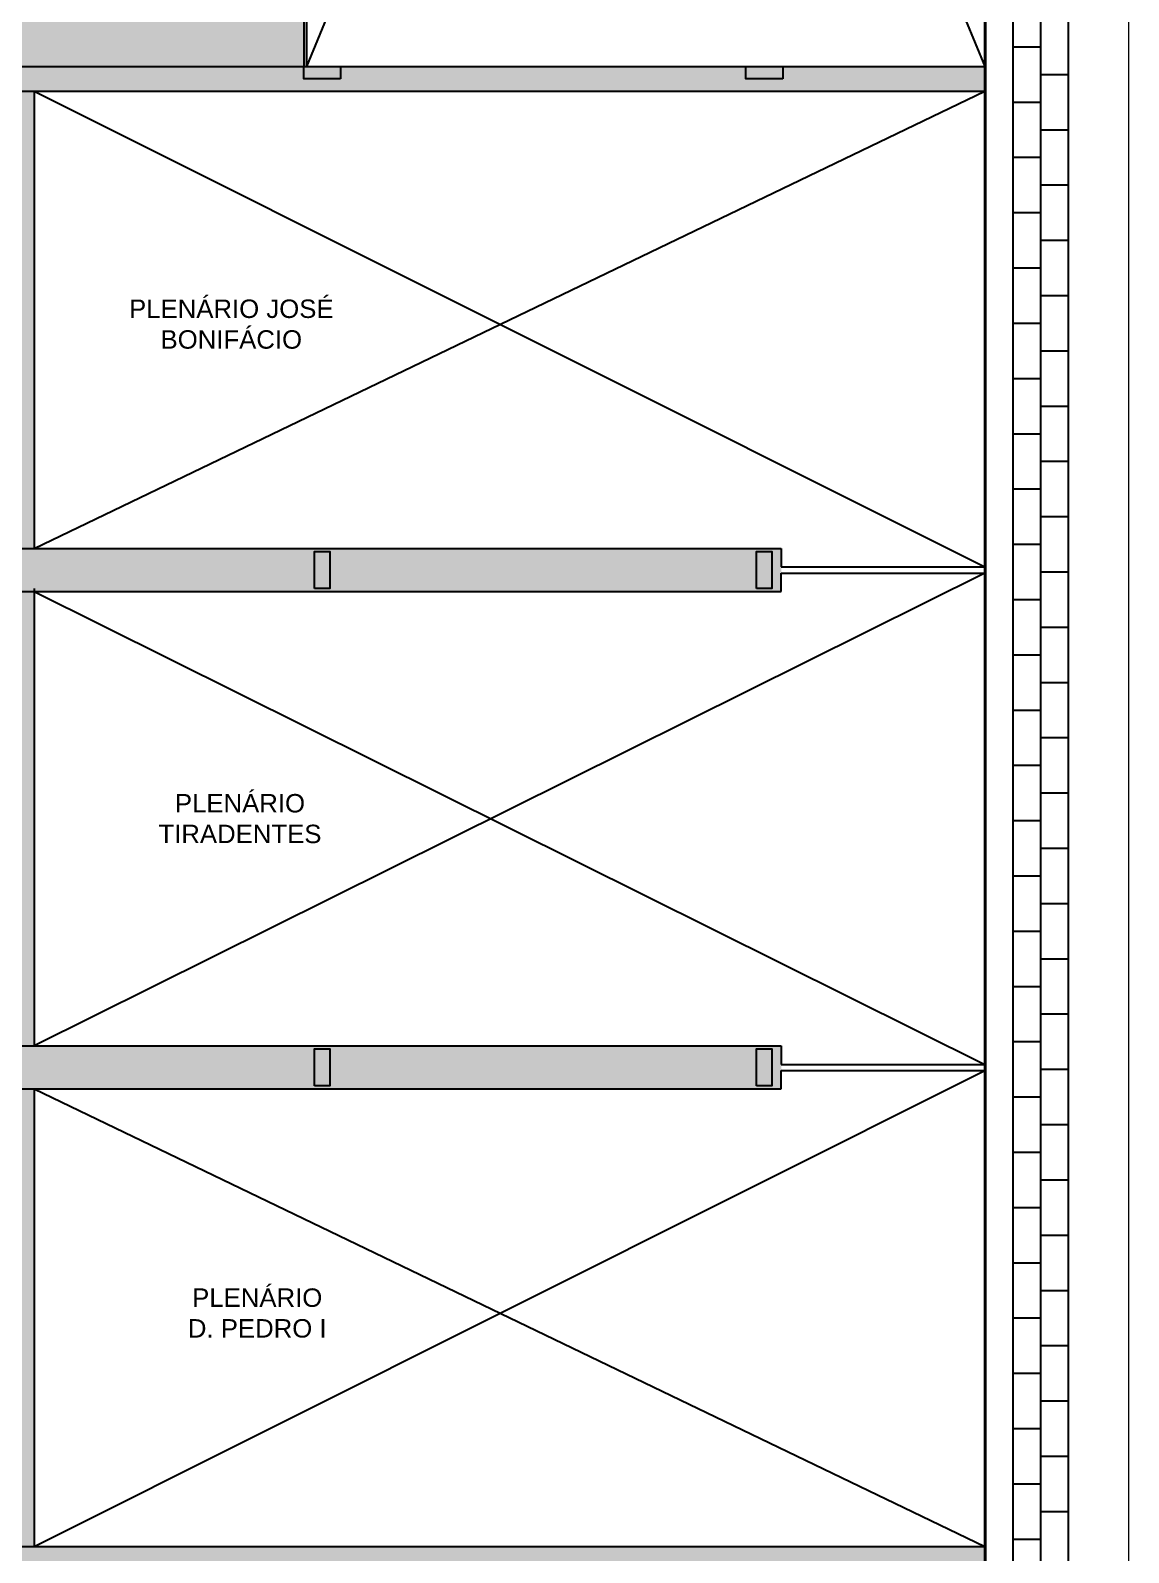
# Model space of a CAD drawing. Header units: metres. Extents: x -331 to 2982, y 362 to 2539.
# Drawn here: x 854.76 to 872.64, y 1863.52 to 1888.31 of the extents above; entities that cross this region are included whole.
import ezdxf

# ---------------------------------------------------------------- set-up
doc = ezdxf.new("R2010")
doc.units = ezdxf.units.M
doc.layers.add('_corredores', color=251, linetype='Continuous', plot=False)
doc.layers.add('_salas', color=251, linetype='Continuous', plot=False)
for name, color, linetype in [('ALV', 251, 'Continuous'), ('Det', 251, 'Continuous'), ('Div', 251, 'Continuous'), ('Est', 251, 'Continuous'), ('Texto_Salas', 251, 'Continuous'), ('vid', 251, 'Continuous'), ('vis', 251, 'Continuous')]:
    doc.layers.add(name, color=color, linetype=linetype)
doc.styles.get("Standard").update_dxf_attribs({"font": 'arial.ttf', "height": 0.3})

msp = doc.modelspace()

# ---------------------------------------------------------------- hatches: boundary and pattern name
at = {"layer": '_corredores', "transparency": 33554508}
h = msp.add_hatch(color=256, dxfattribs=at)
h.dxf.hatch_style = 1
h.paths.add_polyline_path([(859.259, 1895.621), (854.289, 1895.621), (854.289, 1887.721), (859.259, 1887.721)])
at = {"layer": '_salas', "transparency": 33554559}
h = msp.add_hatch(color=256, dxfattribs=at)
h.dxf.hatch_style = 1
h.paths.add_polyline_path([(850.459, 1855.977), (849.234, 1855.977), (849.234, 1856.871), (849.584, 1856.871), (849.584, 1856.971), (846.034, 1856.971), (846.034, 1856.871), (846.384, 1856.871), (846.384, 1855.977), (845.259, 1855.977), (845.259, 1852.511), (850.459, 1852.511)])
h.paths.add_polyline_path([(870.319, 1863.221), (859.459, 1863.221), (859.459, 1860.671), (850.459, 1860.671), (850.459, 1855.977), (850.459, 1852.511), (870.319, 1852.511)])
h.paths.add_polyline_path([(854.819, 1871.071), (866.984, 1871.071), (866.984, 1871.771), (854.819, 1871.771), (854.819, 1879.171), (866.984, 1879.171), (866.984, 1879.871), (854.819, 1879.871), (854.819, 1887.321), (870.319, 1887.321), (870.319, 1887.721), (849.659, 1887.721), (849.659, 1888.221), (849.559, 1888.221), (849.559, 1863.221), (859.459, 1863.221), (870.319, 1863.221), (870.319, 1863.621), (854.819, 1863.621)])
h.paths.add_polyline_path([(845.259, 1860.671), (809.134, 1860.671), (809.134, 1857.121), (807.956, 1857.121), (807.956, 1855.143), (806.556, 1855.143), (806.556, 1855.871), (802.709, 1855.871), (802.709, 1852.511), (845.259, 1852.511), (845.259, 1855.977)])
h.paths.add_polyline_path([(802.709, 1858.751), (806.556, 1858.751), (806.556, 1859.746), (794.809, 1859.746), (794.809, 1866.521), (794.609, 1866.521), (794.609, 1850.721), (794.809, 1850.721), (794.809, 1852.511), (802.709, 1852.511), (802.709, 1855.871)])

# ---------------------------------------------------------------- linework, layer by layer
at = {"layer": 'ALV', "color": 251}
for p, q in [((849.659, 1887.721), (870.299, 1887.721)), ((849.659, 1887.321), (870.299, 1887.321)), ((849.659, 1879.871), (866.984, 1879.871)), ((866.984, 1879.871), (866.984, 1879.571)), ((866.984, 1879.571), (870.299, 1879.571)), ((866.984, 1879.471), (870.299, 1879.471)), ((866.984, 1879.171), (866.984, 1879.471)), ((849.659, 1871.771), (866.984, 1871.771)), ((866.984, 1871.771), (866.984, 1871.471)), ((866.984, 1871.471), (870.319, 1871.471)), ((866.984, 1871.371), (870.319, 1871.371)), ((866.984, 1871.071), (866.984, 1871.371)), ((849.659, 1871.071), (866.984, 1871.071)), ((849.659, 1863.621), (870.299, 1863.621))]:
    msp.add_line(p, q, dxfattribs=at)
at = {"layer": 'ALV', "color": 251, "linetype": 'ByBlock'}
msp.add_line((849.559, 1879.171), (866.984, 1879.171), dxfattribs=at)
at = {"layer": 'Det', "color": 251}
for p, q in [((859.259, 1887.721), (866.609, 1905.521)), ((870.759, 1895.771), (870.759, 1852.071)), ((871.209, 1895.771), (871.209, 1851.621)), ((871.659, 1895.771), (871.659, 1851.621)), ((869.109, 1890.62), (870.299, 1887.721)), ((870.759, 1888.041), (871.209, 1888.041)), ((870.759, 1887.591), (870.759, 1887.591)), ((871.209, 1887.591), (871.659, 1887.591)), ((854.819, 1887.321), (870.299, 1879.571)), ((854.819, 1879.871), (870.299, 1887.321)), ((870.759, 1887.141), (871.209, 1887.141)), ((870.759, 1886.691), (870.759, 1886.691)), ((871.209, 1886.691), (871.659, 1886.691)), ((870.759, 1886.241), (871.209, 1886.241)), ((870.759, 1885.791), (870.759, 1885.791)), ((871.209, 1885.791), (871.659, 1885.791)), ((870.759, 1885.341), (871.209, 1885.341)), ((870.759, 1884.891), (870.759, 1884.891)), ((871.209, 1884.891), (871.659, 1884.891)), ((870.759, 1884.441), (871.209, 1884.441)), ((870.759, 1883.991), (870.759, 1883.991)), ((871.209, 1883.991), (871.659, 1883.991)), ((870.759, 1883.541), (871.209, 1883.541)), ((870.759, 1883.091), (870.759, 1883.091)), ((871.209, 1883.091), (871.659, 1883.091)), ((870.759, 1882.641), (871.209, 1882.641)), ((870.759, 1882.191), (870.759, 1882.191)), ((871.209, 1882.191), (871.659, 1882.191)), ((870.759, 1881.741), (871.209, 1881.741)), ((870.759, 1881.291), (870.759, 1881.291)), ((871.209, 1881.291), (871.659, 1881.291)), ((870.759, 1880.841), (871.209, 1880.841)), ((870.759, 1880.391), (870.759, 1880.391)), ((871.209, 1880.391), (871.659, 1880.391)), ((870.759, 1879.941), (871.209, 1879.941)), ((870.299, 1879.471), (854.819, 1871.771)), ((870.759, 1879.491), (870.759, 1879.491)), ((871.209, 1879.491), (871.659, 1879.491)), ((854.819, 1879.171), (870.299, 1871.471)), ((870.759, 1879.041), (871.209, 1879.041)), ((870.759, 1878.591), (870.759, 1878.591)), ((871.209, 1878.591), (871.659, 1878.591)), ((870.759, 1878.141), (871.209, 1878.141)), ((870.759, 1877.691), (870.759, 1877.691)), ((871.209, 1877.691), (871.659, 1877.691)), ((870.759, 1877.241), (871.209, 1877.241)), ((870.759, 1876.791), (870.759, 1876.791)), ((871.209, 1876.791), (871.659, 1876.791)), ((870.759, 1876.341), (871.209, 1876.341)), ((870.759, 1875.891), (870.759, 1875.891)), ((871.209, 1875.891), (871.659, 1875.891)), ((870.759, 1875.441), (871.209, 1875.441)), ((870.759, 1874.991), (870.759, 1874.991)), ((871.209, 1874.991), (871.659, 1874.991)), ((870.759, 1874.541), (871.209, 1874.541)), ((870.759, 1874.091), (870.759, 1874.091)), ((871.209, 1874.091), (871.659, 1874.091)), ((870.759, 1873.641), (871.209, 1873.641)), ((870.759, 1873.191), (870.759, 1873.191)), ((871.209, 1873.191), (871.659, 1873.191)), ((870.759, 1872.741), (871.209, 1872.741)), ((870.759, 1872.291), (870.759, 1872.291)), ((871.209, 1872.291), (871.659, 1872.291)), ((870.759, 1871.841), (871.209, 1871.841)), ((854.819, 1863.621), (870.299, 1871.371)), ((870.759, 1871.391), (870.759, 1871.391)), ((871.209, 1871.391), (871.659, 1871.391)), ((854.819, 1871.071), (870.299, 1863.621)), ((870.759, 1870.941), (871.209, 1870.941)), ((870.759, 1870.491), (870.759, 1870.491)), ((871.209, 1870.491), (871.659, 1870.491)), ((870.759, 1870.041), (871.209, 1870.041)), ((870.759, 1869.591), (870.759, 1869.591)), ((871.209, 1869.591), (871.659, 1869.591)), ((870.759, 1869.141), (871.209, 1869.141)), ((870.759, 1868.691), (870.759, 1868.691)), ((871.209, 1868.691), (871.659, 1868.691)), ((870.759, 1868.241), (871.209, 1868.241)), ((870.759, 1867.791), (870.759, 1867.791)), ((871.209, 1867.791), (871.659, 1867.791)), ((870.759, 1867.341), (871.209, 1867.341)), ((871.209, 1866.891), (871.659, 1866.891)), ((870.759, 1866.441), (871.209, 1866.441)), ((871.209, 1865.991), (871.659, 1865.991)), ((870.759, 1865.541), (871.209, 1865.541)), ((871.209, 1865.091), (871.659, 1865.091)), ((870.759, 1864.641), (871.209, 1864.641)), ((871.209, 1864.191), (871.659, 1864.191)), ((870.759, 1863.741), (871.209, 1863.741))]:
    msp.add_line(p, q, dxfattribs=at)
at = {"layer": 'Div', "color": 230, "linetype": 'Continuous', "lineweight": 0}
msp.add_line((872.641, 1895.515), (872.641, 1848.565), dxfattribs=at)
at = {"layer": 'Est', "color": 251}
for points in [[(859.809, 1887.521), (859.209, 1887.521), (859.209, 1887.721), (859.809, 1887.721)], [(867.009, 1887.521), (866.409, 1887.521), (866.409, 1887.721), (867.009, 1887.721)], [(859.384, 1879.221), (859.384, 1879.821), (859.634, 1879.821), (859.634, 1879.221)], [(866.584, 1879.221), (866.584, 1879.821), (866.834, 1879.821), (866.834, 1879.221)], [(859.384, 1871.121), (859.384, 1871.721), (859.634, 1871.721), (859.634, 1871.121)], [(866.584, 1871.121), (866.584, 1871.721), (866.834, 1871.721), (866.834, 1871.121)]]:
    msp.add_lwpolyline(points, close=True, dxfattribs=at)
at = {"layer": 'vid', "color": 251}
for p, q in [((859.219, 1887.721), (859.219, 1905.521)), ((859.259, 1887.721), (859.259, 1905.521))]:
    msp.add_line(p, q, dxfattribs=at)
at = {"layer": 'vid', "color": 251, "linetype": 'ByBlock'}
for p, q in [((870.299, 1852.531), (870.299, 1895.771)), ((870.319, 1852.511), (870.319, 1895.771))]:
    msp.add_line(p, q, dxfattribs=at)
at = {"layer": 'vis', "color": 251}
for p, q in [((854.819, 1887.321), (854.819, 1879.871)), ((854.819, 1871.071), (854.819, 1863.621))]:
    msp.add_line(p, q, dxfattribs=at)
at = {"layer": 'vis', "color": 251, "linetype": 'ByBlock'}
msp.add_line((854.819, 1879.221), (854.819, 1871.771), dxfattribs=at)

# ---------------------------------------------------------------- texts
at = {"layer": 'Texto_Salas', "color": 251, "linetype": 'Continuous', "lineweight": 15, "char_height": 0.3, "attachment_point": 5}
for s, width, insert in [('PLENÁRIO JOSÉ BONIFÁCIO', 4.48044, (858.03, 1883.523)), ('PLENÁRIO TIRADENTES', 4.48044, (858.171, 1875.471)), ('PLENÁRIO D. PEDRO I', 2.47336, (858.452, 1867.42))]:
    msp.add_mtext_dynamic_manual_height_columns(s, width=width, gutter_width=2.5, heights=[0], dxfattribs=dict(at, insert=insert))

doc.saveas('drawing.dxf')
